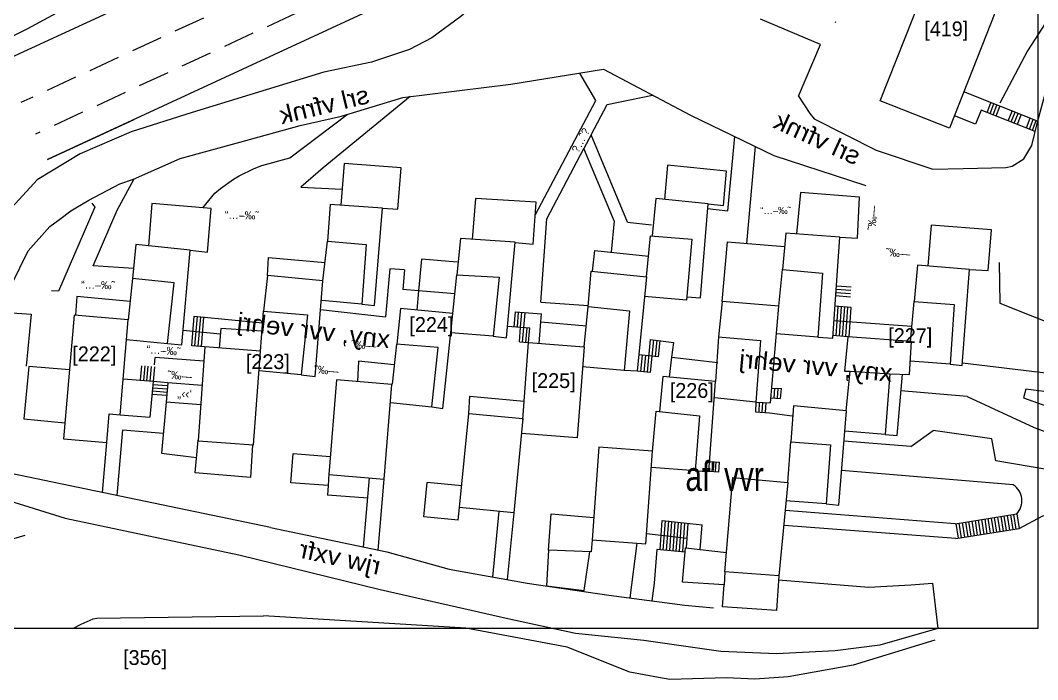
# Model space of a CAD drawing. Header units: millimetres. Extents: x 206768 to 208678, y 737854 to 739416.
# Drawn here: x 207332.8 to 207436, y 738303 to 738369.9 of the extents above; entities that cross this region are included whole.
import ezdxf
from ezdxf.enums import TextEntityAlignment as Align

# ---------------------------------------------------------------- set-up
doc = ezdxf.new("R2010")
doc.units = ezdxf.units.MM
doc.header["$LTSCALE"] = 0.5
doc.linetypes.add('DOT', pattern=[6.35, 0, -6.35])
doc.linetypes.add('HIDDEN', pattern=[9.525, 6.35, -3.175])
doc.layers.get('0').update_dxf_attribs({"color": 2})
for name, color, linetype in [('1BATIM', 6, 'Continuous'), ('1GADA', 14, 'Continuous'), ('1MADREGOT', 60, 'Continuous'), ('1nahal', 40, 'HIDDEN'), ('A-BETON', 213, 'DOT'), ('F-KIR-TOMECH', 140, 'Continuous'), ('H-HOUSE', 6, 'Continuous'), ('H-SCHACHA', 6, 'Continuous'), ('H-ZIBUR', 6, 'Continuous'), ('MISPAR', 1, 'Continuous'), ('TEXT', 7, 'Continuous'), ('TR_ANOT_L', 7, 'Continuous')]:
    doc.layers.add(name, color=color, linetype=linetype)
for name, color, linetype, lineweight in [('1COVER', 7, 'Continuous', 25), ('1DIRT-ROAD', 30, 'HIDDEN', 25), ('1KAV-ASFLT', 7, 'Continuous', 25), ('1PRAT', 12, 'Continuous', 25), ('A-NOTE', 82, 'Continuous', 9), ('R-E-SAFA', 7, 'Continuous', 25), ('R-MER', 7, 'Continuous', 25), ('rehovot', 7, 'Continuous', 40)]:
    doc.layers.add(name, color=color, linetype=linetype, lineweight=lineweight)
doc.layers.add('help', color=2, linetype='Continuous', lineweight=9, plot=False)
doc.styles.add('NR1', font='narkism$.shx')
doc.styles.add('REHOV-BIG', font='gil1.shx', dxfattribs={"height": 1.8})
doc.styles.add('TRHEBTXT', font='hebtxt')

# ---------------------------------------------------------------- blocks, each defined once
blk = doc.blocks.new('ANOT0')
at = {"style": 'TRHEBTXT', "flags": 8}
blk.add_attdef('TEXT', text='', height=1.6, dxfattribs=at).set_placement((0, -1.16), align=Align.TOP_CENTER)
blk = doc.blocks.new('ANOT10')
at = {"style": 'TRHEBTXT', "flags": 8}
blk.add_attdef('TEXT', text='', height=1.6, dxfattribs=at).set_placement((0, -1.16), align=Align.TOP_CENTER)
blk = doc.blocks.new('ANOT200')
at = {"style": 'TRHEBTXT', "flags": 8}
blk.add_attdef('TEXT', text='', height=1.8, dxfattribs=at).set_placement((0, 0), align=Align.MIDDLE_CENTER)
blk = doc.blocks.new('TR_LOT')
at = {"flags": 8}
blk.add_attdef('LOT', text='', height=3, dxfattribs=at).set_placement((0, 0), align=Align.MIDDLE_CENTER)

msp = doc.modelspace()

# ---------------------------------------------------------------- linework, layer by layer
at = {"layer": '1BATIM'}
for p, q in [((207347.73, 738333.13), (207347.55, 738331.14)), ((207351.22, 738332.86), (207347.73, 738333.13))]:
    msp.add_line(p, q, dxfattribs=at)
at = {"layer": '1COVER'}
for p, q in [((207385.03, 738350.17), (207391.15, 738361.75)), ((207435.95, 738359.64), (207428.45, 738362.61)), ((207390.65, 738358.25), (207392.28, 738361.33)), ((207430.21, 738360.78), (207429.64, 738359.34)), ((207435.7, 738358.61), (207430.21, 738360.78)), ((207429.64, 738359.34), (207427.5, 738360.19)), ((207390.65, 738358.25), (207389.93, 738356.87)), ((207394.35, 738349.4), (207390.65, 738358.25)), ((207404.53, 738350.54), (207405.22, 738358.09)), ((207386.17, 738349.76), (207389.93, 738356.87)), ((207392.99, 738349.54), (207389.93, 738356.87)), ((207406.47, 738347.24), (207407.33, 738357.07)), ((207402.48, 738350.78), (207404.53, 738350.54)), ((207385.57, 738341.31), (207386.17, 738349.76)), ((207392.99, 738349.54), (207392.68, 738346.35)), ((207394.35, 738349.4), (207396.8, 738349.15)), ((207373.44, 738345.64), (207373.16, 738342.45)), ((207377.08, 738345.34), (207373.44, 738345.64)), ((207370.24, 738344.69), (207369.82, 738339.82)), ((207371.74, 738344.57), (207370.24, 738344.69)), ((207371.74, 738344.57), (207371.57, 738342.58)), ((207373.16, 738342.45), (207371.57, 738342.58)), ((207385.57, 738341.31), (207390.37, 738340.96)), ((207363.22, 738340.54), (207369.82, 738339.82)), ((207346.39, 738334.94), (207346.45, 738335.7)), ((207351.39, 738335.32), (207346.45, 738335.7)), ((207346.23, 738333.25), (207343.2, 738333.48)), ((207346.23, 738333.25), (207345.9, 738329.62)), ((207428.79, 738331.72), (207422.08, 738332.3)), ((207342.89, 738329.88), (207345.9, 738329.62)), ((207342.59, 738321.68), (207343.15, 738328.35)), ((207343.15, 738328.35), (207347.27, 738328)), ((207423.08, 738326.65), (207425.36, 738328.27)), ((207341.11, 738321.99), (207341.54, 738327.07)), ((207423.08, 738326.65), (207416.3, 738327.21)), ((207367.59, 738316.47), (207368.17, 738323.49)), ((207433.49, 738322.77), (207416.05, 738324.22)), ((207363.99, 738322.71), (207363.92, 738321.72)), ((207369.07, 738316.16), (207369.66, 738323.36)), ((207373.7, 738319.54), (207374.04, 738323.02)), ((207377.53, 738322.68), (207374.04, 738323.02)), ((207368, 738321.42), (207363.92, 738321.72)), ((207377.19, 738319.19), (207377.31, 738320.49)), ((207377.19, 738319.19), (207373.7, 738319.54)), ((207381.31, 738320.1), (207380.66, 738313.42)), ((207382.81, 738319.95), (207382.14, 738313.16)), ((207427.59, 738318.83), (207410.35, 738320.16)), ((207427.65, 738317.32), (207410.23, 738318.66)), ((207397.06, 738312.79), (207396.82, 738311.02))]:
    msp.add_line(p, q, dxfattribs=at)
msp.add_arc((207432.4, 738321.15), 1.95, 317.0967, 56.2675, dxfattribs=at)
at = {"layer": '1DIRT-ROAD'}
msp.add_lwpolyline([(207331.18, 738317.07), (207333.26, 738317.66)], dxfattribs=at)
at = {"layer": '1GADA'}
for points in [[(207330.91, 738365.71), (207357.14, 738377.8), (207375.74, 738389.54), (207381.24, 738392.17), (207411.95, 738426.47), (207420.85, 738435.74)], [(207429.35, 738433.14), (207416.82, 738418.57), (207384.16, 738379.65), (207378.72, 738375.78), (207335.51, 738355.75), (207344.32, 738359.82)]]:
    msp.add_lwpolyline(points, dxfattribs=at)
at = {"layer": '1KAV-ASFLT'}
for p, q in [((207413.91, 738367.42), (207407.84, 738369.98)), ((207411.69, 738362.17), (207413.91, 738367.42)), ((207361.14, 738359.21), (207365.34, 738360.15)), ((207355.02, 738357.52), (207361.14, 738359.21)), ((207348.97, 738355.87), (207355.02, 738357.52)), ((207344.23, 738353.78), (207348.97, 738355.87)), ((207342.86, 738353.31), (207344.23, 738353.78)), ((207339.7, 738351.64), (207342.86, 738353.31)), ((207338.41, 738350.85), (207339.7, 738351.64)), ((207336.76, 738349.72), (207337.89, 738350.54)), ((207337.89, 738350.54), (207338.41, 738350.85)), ((207335.76, 738348.96), (207336.76, 738349.72)), ((207333.55, 738346.51), (207335.76, 738348.96)), ((207331.82, 738343), (207333.55, 738346.51)), ((207358.13, 738318.46), (207331, 738324.08)), ((207425.27, 738312.79), (207425.83, 738308.21))]:
    msp.add_line(p, q, dxfattribs=at)
for points in [[(207380.03, 738372.81), (207379.38, 738371.95), (207377.45, 738370.26), (207374.5, 738368.09), (207372.25, 738366.92), (207368.37, 738365.63), (207363.55, 738364.6), (207350.19, 738360.53), (207344, 738358.56), (207338.85, 738356.35), (207334.49, 738353.7), (207329.68, 738348.5), (207328.15, 738346.47), (207327.45, 738345.16), (207326.39, 738341.85), (207325.38, 738337), (207324.6, 738325.83), (207324.22, 738323.24), (207328.93, 738321.98), (207337.31, 738319.41)], [(207411.69, 738362.17), (207412.86, 738360.42), (207413.3, 738359.9), (207419.58, 738356.72), (207425.32, 738354.78), (207428.39, 738354.84), (207432.71, 738354.94), (207433.35, 738355.08), (207434.55, 738355.82), (207435.37, 738357.17), (207435.92, 738359.55), (207436.82, 738362.8), (207437.86, 738367.06), (207437.66, 738371.78)], [(207365.35, 738360.15), (207371.55, 738362.05), (207382.5, 738363.41), (207391.92, 738364.91), (207400.75, 738360.25), (207409.2, 738356.17), (207418.53, 738353.11)], [(207432.04, 738345.32), (207432.1, 738341.21), (207441.9, 738337.32), (207450.64, 738333.86), (207450.48, 738332.53)], [(207450, 738330.51), (207434.75, 738332.49)], [(207431.71, 738325.22), (207431.71, 738325.22), (207431.32, 738327.43), (207425.36, 738328.27)], [(207337.31, 738319.41), (207354.92, 738315.66)], [(207358.13, 738318.46), (207369.94, 738315.98), (207376.25, 738314.21), (207384.16, 738312.8), (207392.46, 738311.6), (207400.15, 738310.57), (207403.06, 738310.3)], [(207425.83, 738308.21), (207425.82, 738308.2), (207425.83, 738308.21), (207419.93, 738306.52), (207415.42, 738305.93), (207409.45, 738305.63), (207403.82, 738305.86), (207396.02, 738306.99), (207389.09, 738307.71), (207382.2, 738309.17), (207369.25, 738312.11), (207354.93, 738315.65)], [(207409.67, 738313.14), (207418.83, 738312.39), (207423.09, 738312.65)], [(207423.09, 738312.65), (207425.27, 738312.79)], [(207338.08, 738308.19), (207338.08, 738308.19), (207338.94, 738308.65), (207340.14, 738309.17), (207340.54, 738309.26), (207357.44, 738309.48)], [(207425.52, 738307.02), (207417.23, 738304.48), (207410.65, 738303.32), (207407.28, 738303.06), (207404.39, 738303.19), (207398.63, 738303.02), (207397.48, 738303.24), (207394.59, 738303.77), (207388.22, 738306.33), (207377.96, 738308.25), (207357.44, 738309.48)]]:
    msp.add_lwpolyline(points, dxfattribs=at)
at = {"layer": '1MADREGOT'}
for p, q in [((207430.82, 738360.54), (207431.21, 738361.52)), ((207431.13, 738360.42), (207431.51, 738361.4)), ((207431.43, 738360.3), (207431.82, 738361.27)), ((207431.74, 738360.18), (207432.13, 738361.15)), ((207432.97, 738359.69), (207433.35, 738360.67)), ((207433.27, 738359.57), (207433.66, 738360.55)), ((207433.58, 738359.45), (207433.97, 738360.42)), ((207433.89, 738359.33), (207434.27, 738360.3)), ((207434.81, 738358.96), (207435.2, 738359.94)), ((207435.12, 738358.84), (207435.5, 738359.82)), ((207435.42, 738358.72), (207435.81, 738359.7)), ((207415.49, 738342.29), (207416.98, 738342.18)), ((207415.51, 738342.62), (207417.01, 738342.51)), ((207415.54, 738342.95), (207417.03, 738342.84)), ((207415.46, 738341.96), (207416.96, 738341.85)), ((207382.85, 738338.8), (207382.98, 738340.3)), ((207382.98, 738340.3), (207385.62, 738340.1)), ((207383.18, 738338.78), (207383.31, 738340.27)), ((207383.51, 738338.75), (207383.64, 738340.25)), ((207383.84, 738338.72), (207383.97, 738340.22)), ((207385.56, 738339.29), (207385.62, 738340.1)), ((207417.04, 738340.77), (207415.39, 738340.89)), ((207415.51, 738337.87), (207415.72, 738340.86)), ((207415.84, 738337.85), (207416.05, 738340.84)), ((207416.17, 738337.82), (207416.38, 738340.82)), ((207416.5, 738337.8), (207416.71, 738340.79)), ((207416.83, 738337.78), (207417.04, 738340.77)), ((207350.15, 738336.88), (207350.4, 738339.86)), ((207350.4, 738339.86), (207357.34, 738339.19)), ((207350.48, 738336.86), (207350.73, 738339.83)), ((207350.8, 738336.83), (207351.06, 738339.8)), ((207351.13, 738336.8), (207351.39, 738339.77)), ((207423.2, 738338.82), (207415.28, 738339.39)), ((207349.29, 738338.46), (207353.05, 738338.1)), ((207382.19, 738338.85), (207384.45, 738338.68)), ((207383.38, 738337.27), (207383.51, 738338.75)), ((207383.71, 738337.24), (207383.84, 738338.73)), ((207384.04, 738337.21), (207384.17, 738338.7)), ((207384.32, 738337.19), (207384.45, 738338.68)), ((207383.38, 738337.27), (207384.32, 738337.19)), ((207396.65, 738337.51), (207396.33, 738334.2)), ((207396.65, 738337.51), (207399.05, 738337.22)), ((207396.98, 738337.47), (207396.65, 738334.17)), ((207397.31, 738337.44), (207397.14, 738335.79)), ((207397.63, 738337.4), (207397.47, 738335.76)), ((207398.86, 738335.73), (207399.05, 738337.22)), ((207416.7, 738337.79), (207415.18, 738337.9)), ((207351.49, 738336.75), (207350.15, 738336.88)), ((207397.47, 738335.76), (207395.5, 738335.95)), ((207395.83, 738335.92), (207395.67, 738334.27)), ((207396.16, 738335.88), (207396, 738334.24)), ((207345.05, 738334.84), (207344.92, 738333.37)), ((207345.38, 738334.83), (207345.25, 738333.34)), ((207345.71, 738334.8), (207345.58, 738333.31)), ((207346.04, 738334.77), (207345.9, 738333.28)), ((207346.37, 738334.74), (207346.23, 738333.25)), ((207396.65, 738334.17), (207395.34, 738334.3)), ((207347.7, 738332.8), (207346.21, 738332.92)), ((207347.73, 738333.13), (207346.23, 738333.25)), ((207347.63, 738331.82), (207346.13, 738331.93)), ((207347.65, 738332.14), (207346.16, 738332.26)), ((207347.68, 738332.47), (207346.18, 738332.59)), ((207408.98, 738332.58), (207409.97, 738332.54)), ((207409.22, 738331.57), (207409.31, 738332.57)), ((207409.55, 738331.56), (207409.64, 738332.55)), ((207409.88, 738331.54), (207409.97, 738332.54)), ((207407.38, 738331.16), (207407.33, 738330.16)), ((207407.71, 738331.14), (207407.66, 738330.15)), ((207408.04, 738331.13), (207407.99, 738330.13)), ((207408.37, 738331.11), (207408.32, 738330.11)), ((207408.93, 738331.59), (207409.88, 738331.54)), ((207407.33, 738330.16), (207408.76, 738330.09)), ((207408.76, 738330.09), (207411.06, 738329.78)), ((207402.69, 738325.13), (207403.68, 738325.08)), ((207402.94, 738324.1), (207403.02, 738325.11)), ((207403.27, 738324.08), (207403.35, 738325.09)), ((207403.6, 738324.06), (207403.68, 738325.08)), ((207403.6, 738324.06), (207402.61, 738324.13)), ((207427.59, 738318.83), (207433.83, 738319.82)), ((207430.9, 738319.35), (207431.14, 738317.87)), ((207431.23, 738319.41), (207431.46, 738317.93)), ((207431.55, 738319.46), (207431.79, 738317.98)), ((207431.88, 738319.51), (207432.11, 738318.03)), ((207432.2, 738319.56), (207432.44, 738318.08)), ((207432.53, 738319.61), (207432.77, 738318.13)), ((207432.86, 738319.67), (207433.09, 738318.18)), ((207433.18, 738319.72), (207433.42, 738318.24)), ((207433.51, 738319.77), (207433.74, 738318.29)), ((207433.83, 738319.82), (207434.07, 738318.34)), ((207397.66, 738316.17), (207397.87, 738319.16)), ((207397.87, 738319.16), (207401.92, 738318.71)), ((207397.98, 738316.15), (207398.2, 738319.13)), ((207398.31, 738316.12), (207398.53, 738319.11)), ((207398.64, 738316.1), (207398.86, 738319.05)), ((207398.97, 738316.08), (207399.18, 738319.01)), ((207399.3, 738316.05), (207399.51, 738318.97)), ((207399.63, 738316.03), (207399.84, 738318.94)), ((207399.96, 738316.01), (207400.17, 738318.9)), ((207400.32, 738316.37), (207400.5, 738318.86)), ((207401.71, 738316.21), (207401.92, 738318.71)), ((207427.64, 738318.84), (207427.88, 738317.35)), ((207427.65, 738317.32), (207434.07, 738318.34)), ((207427.97, 738318.89), (207428.2, 738317.41)), ((207428.29, 738318.94), (207428.53, 738317.46)), ((207428.62, 738318.99), (207428.86, 738317.51)), ((207428.95, 738319.04), (207429.18, 738317.56)), ((207429.27, 738319.1), (207429.51, 738317.61)), ((207429.6, 738319.15), (207429.83, 738317.67)), ((207429.92, 738319.2), (207430.16, 738317.72)), ((207430.25, 738319.25), (207430.49, 738317.77)), ((207430.58, 738319.3), (207430.81, 738317.82)), ((207396.27, 738317.83), (207400.39, 738317.37))]:
    msp.add_line(p, q, dxfattribs=at)
at = {"layer": '1nahal'}
for p, q in [((207377.26, 738382.12), (207332.83, 738361.53)), ((207377.96, 738378.57), (207334.31, 738358.34))]:
    msp.add_line(p, q, dxfattribs=at)
at = {"layer": '1PRAT'}
for p, q in [((207391.15, 738361.75), (207389.5, 738364.52)), ((207392.28, 738361.33), (207396.9, 738362.28))]:
    msp.add_line(p, q, dxfattribs=at)
at = {"layer": 'A-BETON'}
msp.add_lwpolyline([(207419.68, 738380.25), (207415.51, 738369.66), (207413.94, 738370.18)], dxfattribs=at)
at = {"layer": 'F-KIR-TOMECH'}
msp.add_lwpolyline([(207400.19, 738315.96), (207397.31, 738316.2), (207397.06, 738312.79)], dxfattribs=at)
at = {"layer": 'H-HOUSE'}
for p, q in [((207365.6, 738355.36), (207365.29, 738351.13)), ((207371.4, 738354.91), (207365.6, 738355.36)), ((207371.07, 738350.72), (207371.4, 738354.91)), ((207398.4, 738355.19), (207398.09, 738351.72)), ((207404.4, 738354.59), (207398.4, 738355.19)), ((207404.08, 738351.09), (207404.4, 738354.59)), ((207411.89, 738352.41), (207411.48, 738348.21)), ((207417.87, 738351.95), (207411.89, 738352.41)), ((207378.93, 738351.79), (207378.61, 738347.66)), ((207385.09, 738351.42), (207378.93, 738351.79)), ((207384.79, 738347.18), (207385.09, 738351.42)), ((207397.23, 738351.8), (207396.86, 738348.02)), ((207402.54, 738351.28), (207397.23, 738351.8)), ((207417.67, 738347.77), (207417.87, 738351.95)), ((207346.12, 738351.3), (207345.75, 738347.01)), ((207352.12, 738350.78), (207346.12, 738351.3)), ((207351.76, 738346.38), (207352.12, 738350.78)), ((207364.18, 738351.21), (207363.92, 738347.48)), ((207369.5, 738350.81), (207364.18, 738351.21)), ((207368.69, 738340.95), (207369.5, 738350.81)), ((207369.5, 738350.81), (207371.07, 738350.72)), ((207401.74, 738341.72), (207402.54, 738351.28)), ((207402.54, 738351.28), (207404.08, 738351.09)), ((207410.42, 738348.29), (207410.07, 738344.6)), ((207415.88, 738347.89), (207410.42, 738348.29)), ((207425.16, 738349.11), (207424.81, 738344.94)), ((207431.26, 738348.62), (207425.16, 738349.11)), ((207430.92, 738344.5), (207431.26, 738348.62)), ((207363.46, 738343.46), (207363.92, 738347.48)), ((207363.92, 738347.48), (207367.83, 738347.13)), ((207377.41, 738347.74), (207377.03, 738344.07)), ((207382.94, 738347.38), (207377.41, 738347.74)), ((207382.09, 738337.68), (207382.94, 738347.38)), ((207382.94, 738347.33), (207384.79, 738347.18)), ((207396.28, 738343.87), (207396.68, 738348.03)), ((207396.68, 738348.03), (207400.87, 738347.7)), ((207400.87, 738347.7), (207400.34, 738341.51)), ((207415.16, 738337.64), (207415.88, 738347.89)), ((207415.88, 738347.89), (207417.67, 738347.77)), ((207344.49, 738347.14), (207344.13, 738343.7)), ((207349.99, 738346.57), (207344.49, 738347.14)), ((207349.16, 738336.97), (207349.99, 738346.57)), ((207349.99, 738346.57), (207351.76, 738346.38)), ((207367.83, 738347.13), (207367.4, 738341.09)), ((207390.36, 738340.86), (207390.65, 738344.44)), ((207390.65, 738344.44), (207396.28, 738343.87)), ((207409.7, 738340.9), (207410.07, 738344.6)), ((207410.07, 738344.6), (207414.13, 738344.24)), ((207414.13, 738344.24), (207413.64, 738337.75)), ((207423.75, 738345.06), (207423.43, 738341.37)), ((207429.03, 738344.6), (207423.75, 738345.06)), ((207428.31, 738334.89), (207429.03, 738344.6)), ((207429.03, 738344.6), (207430.92, 738344.5)), ((207344.13, 738343.7), (207343.72, 738339.5)), ((207348.36, 738343.25), (207344.13, 738343.7)), ((207347.71, 738337.11), (207348.36, 738343.25)), ((207357.83, 738343.99), (207357.43, 738340.39)), ((207363.46, 738343.47), (207357.83, 738343.99)), ((207362.68, 738333.76), (207363.46, 738343.47)), ((207376.65, 738340.13), (207377.03, 738344.07)), ((207377.03, 738344.07), (207381.34, 738343.84)), ((207381.34, 738343.84), (207380.73, 738337.85)), ((207396.28, 738343.87), (207395.34, 738334.3)), ((207367.4, 738341.09), (207363.34, 738341.48)), ((207367.41, 738341.09), (207368.69, 738340.95)), ((207400.34, 738341.51), (207396.08, 738341.86)), ((207400.37, 738341.85), (207401.74, 738341.72)), ((207403.94, 738341.36), (207403.59, 738337.77)), ((207409.7, 738340.9), (207403.94, 738341.36)), ((207423.07, 738337.3), (207423.43, 738341.37)), ((207423.43, 738341.37), (207427.49, 738341.07)), ((207427.49, 738341.07), (207427.08, 738335.01)), ((207338.22, 738339.99), (207337.16, 738327.44)), ((207343.71, 738339.52), (207338.22, 738339.99)), ((207357.12, 738336.34), (207357.43, 738340.39)), ((207357.43, 738340.39), (207361.89, 738340)), ((207361.89, 738340), (207361.26, 738333.92)), ((207371.31, 738340.67), (207370.94, 738337.05)), ((207376.64, 738340.13), (207371.31, 738340.67)), ((207375.62, 738330.53), (207376.64, 738340.13)), ((207389.96, 738336.78), (207390.36, 738340.86)), ((207390.36, 738340.86), (207394.55, 738340.43)), ((207394.55, 738340.43), (207394.02, 738334.38)), ((207408.85, 738331.09), (207409.7, 738340.9)), ((207342.89, 738329.88), (207343.71, 738339.52)), ((207380.73, 738337.85), (207376.43, 738338.18)), ((207413.64, 738337.75), (207409.46, 738338.08)), ((207343.54, 738337.51), (207347.71, 738337.11)), ((207347.71, 738337.11), (207349.16, 738336.97)), ((207370.93, 738337.05), (207370.47, 738332.98)), ((207375.15, 738336.69), (207370.93, 738337.05)), ((207380.74, 738337.84), (207382.09, 738337.68)), ((207383.72, 738329.41), (207384.32, 738337.19)), ((207384.32, 738337.19), (207389.96, 738336.78)), ((207403.59, 738337.77), (207403.29, 738333.24)), ((207403.59, 738337.77), (207407.85, 738337.41)), ((207407.85, 738337.41), (207407.38, 738331.16)), ((207413.64, 738337.75), (207415.16, 738337.64)), ((207416.7, 738337.79), (207416.36, 738334.29)), ((207423.17, 738337.32), (207416.7, 738337.79)), ((207422.95, 738333.95), (207423.17, 738337.32)), ((207351.49, 738336.75), (207350.8, 738327.24)), ((207357.12, 738336.34), (207351.49, 738336.75)), ((207356.43, 738326.83), (207357.12, 738336.34)), ((207374.51, 738330.67), (207375.15, 738336.69)), ((207389.96, 738336.78), (207389.24, 738327.54)), ((207427.08, 738335.01), (207423.04, 738335.32)), ((207427.08, 738335.01), (207428.31, 738334.89)), ((207333.63, 738334.76), (207333.12, 738329.45)), ((207337.75, 738334.42), (207333.63, 738334.76)), ((207361.26, 738333.92), (207356.97, 738334.33)), ((207361.26, 738333.92), (207362.68, 738333.76)), ((207394.02, 738334.38), (207389.8, 738334.75)), ((207395.34, 738334.3), (207394.02, 738334.38)), ((207416.36, 738334.29), (207416.92, 738334.29)), ((207416.54, 738330.28), (207416.92, 738334.29)), ((207416.92, 738334.29), (207420.95, 738334.02)), ((207420.95, 738334.02), (207420.47, 738327.87)), ((207420.95, 738334.02), (207422.95, 738333.95)), ((207421.69, 738327.76), (207422.23, 738333.98)), ((207364.84, 738333.41), (207364.05, 738323.83)), ((207370.45, 738332.95), (207364.84, 738333.41)), ((207369.66, 738323.36), (207370.45, 738332.95)), ((207397.95, 738333.76), (207397.58, 738330.2)), ((207403.29, 738333.24), (207397.95, 738333.76)), ((207402.61, 738324.13), (207403.29, 738333.24)), ((207347.55, 738331.14), (207347.07, 738325.99)), ((207351.06, 738330.87), (207347.55, 738331.14)), ((207370.3, 738331.11), (207374.51, 738330.67)), ((207407.38, 738331.16), (207403.17, 738331.6)), ((207407.38, 738331.16), (207408.85, 738331.09)), ((207411.2, 738330.77), (207410.93, 738327.14)), ((207416.55, 738330.27), (207411.2, 738330.77)), ((207341.54, 738327.07), (207341.78, 738329.97)), ((207341.78, 738329.97), (207342.89, 738329.88)), ((207374.52, 738330.67), (207375.62, 738330.53)), ((207377.31, 738320.49), (207378.24, 738330.02)), ((207378.24, 738330.02), (207383.74, 738329.49)), ((207396.87, 738326.14), (207397.27, 738330.24)), ((207397.27, 738330.24), (207401.64, 738329.77)), ((207401.64, 738329.77), (207401.2, 738324.2)), ((207415.77, 738320.72), (207416.55, 738330.27)), ((207333.12, 738329.45), (207337.29, 738329.05)), ((207383.74, 738329.49), (207382.81, 738319.95)), ((207389.24, 738327.54), (207383.59, 738327.98)), ((207420.47, 738327.87), (207416.38, 738328.21)), ((207420.47, 738327.87), (207421.69, 738327.76)), ((207337.16, 738327.44), (207341.54, 738327.07)), ((207350.49, 738324), (207350.8, 738327.29)), ((207350.8, 738327.24), (207356.43, 738326.83)), ((207356.32, 738326.83), (207356.11, 738323.52)), ((207391.44, 738326.59), (207390.77, 738317.18)), ((207396.87, 738326.2), (207391.44, 738326.59)), ((207410.6, 738323.01), (207410.93, 738327.14)), ((207410.93, 738327.14), (207414.95, 738326.84)), ((207414.95, 738326.84), (207414.5, 738320.84)), ((207347.07, 738325.99), (207350.64, 738325.56)), ((207360.21, 738322.99), (207360.45, 738325.96)), ((207360.45, 738325.96), (207364.2, 738325.63)), ((207396.2, 738316.79), (207396.87, 738326.2)), ((207401.2, 738324.2), (207396.77, 738324.53)), ((207356.11, 738323.52), (207350.49, 738324)), ((207364.06, 738323.92), (207363.99, 738322.71)), ((207364.05, 738323.83), (207369.66, 738323.36)), ((207401.2, 738324.2), (207402.61, 738324.13)), ((207404.22, 738313.94), (207405.02, 738323.51)), ((207405.02, 738323.51), (207410.6, 738323.01)), ((207363.99, 738322.71), (207360.21, 738322.99)), ((207410.6, 738323.01), (207409.7, 738313.55)), ((207382.81, 738319.95), (207377.31, 738320.49)), ((207414.5, 738320.84), (207410.42, 738321.15)), ((207414.5, 738320.84), (207415.77, 738320.72)), ((207386.35, 738316.16), (207386.62, 738319.82)), ((207386.62, 738319.82), (207390.93, 738319.47)), ((207390.77, 738317.18), (207390.68, 738315.99)), ((207390.77, 738317.18), (207396.2, 738316.79)), ((207399.93, 738312.92), (207400.22, 738316.38)), ((207400.22, 738316.38), (207404.39, 738315.92)), ((207390.68, 738315.99), (207386.35, 738316.16)), ((207404.22, 738313.94), (207404.16, 738312.64)), ((207409.7, 738313.55), (207404.22, 738313.94)), ((207404.16, 738312.64), (207399.93, 738312.92))]:
    msp.add_line(p, q, dxfattribs=at)
at = {"layer": 'H-SCHACHA'}
for p, q in [((207403.95, 738341.36), (207404.48, 738347.4)), ((207404.48, 738347.4), (207410.29, 738346.95)), ((207390.79, 738344.43), (207391.03, 738346.52)), ((207391.03, 738346.52), (207396.48, 738345.97)), ((207373.16, 738342.45), (207372.99, 738340.5)), ((207376.82, 738342.15), (207373.16, 738342.45)), ((207385.39, 738337.11), (207385.56, 738339.29)), ((207385.56, 738339.29), (207390.2, 738338.9)), ((207353.09, 738338.64), (207352.95, 738336.64)), ((207357.27, 738338.34), (207353.09, 738338.64)), ((207367.08, 738335.3), (207366.98, 738333.24)), ((207370.69, 738334.94), (207367.08, 738335.3)), ((207398.61, 738333.7), (207398.86, 738335.73)), ((207398.86, 738335.73), (207403.5, 738335.17))]:
    msp.add_line(p, q, dxfattribs=at)
for points in [[(207357.84, 738343.99), (207357.95, 738345.81), (207363.67, 738345.31)], [(207343.9, 738341.36), (207338.51, 738341.86), (207338.37, 738339.97)], [(207378.24, 738330.02), (207378.37, 738331.77), (207383.86, 738331.26)], [(207386.35, 738316.16), (207386.13, 738312.53), (207389.95, 738312.05), (207390.54, 738315.99)], [(207409.7, 738313.55), (207409.45, 738310.02), (207403.99, 738310.39), (207404.16, 738312.64)]]:
    msp.add_lwpolyline(points, dxfattribs=at)
at = {"layer": 'H-ZIBUR'}
for p, q in [((207419.98, 738361.71), (207425.11, 738374.68)), ((207432.13, 738371.9), (207427, 738358.93)), ((207427, 738358.93), (207419.98, 738361.71))]:
    msp.add_line(p, q, dxfattribs=at)
at = {"layer": 'help', "elevation": 8.36}
msp.add_lwpolyline([(207237.51, 738588.88), (207435.96, 738588.88), (207435.96, 738308.21), (207237.51, 738308.21)], close=True, dxfattribs=at)
at = {"layer": 'R-E-SAFA'}
msp.add_lwpolyline([(207375.8, 738390.41), (207374.55, 738390.64), (207372.46, 738390.01), (207370.52, 738388.63), (207367.36, 738386.29), (207364.89, 738384.72), (207361.66, 738382.79), (207358.65, 738381.47), (207355.2, 738380.51), (207351.58, 738379.23), (207348.3, 738377.48), (207344.94, 738375.13), (207339.02, 738372.03), (207333.43, 738368.98), (207329.72, 738367.11)], dxfattribs=at)
at = {"layer": 'R-MER'}
for points in [[(207432.17, 738377.01), (207438.57, 738374.43), (207437.1, 738370.14), (207434.91, 738366.78)], [(207434.91, 738366.78), (207432.1, 738361.49)], [(207372.3, 738362.14), (207363.48, 738354.9), (207361.21, 738352.95), (207365.41, 738352.75)], [(207351.29, 738350.85), (207352.51, 738352.36), (207353.08, 738352.83), (207354.38, 738353.77), (207354.97, 738354.12), (207356.47, 738354.84), (207357.27, 738355.16), (207360.11, 738355.92), (207365.92, 738360.32)], [(207344.24, 738344.72), (207340.15, 738344.99), (207342.59, 738350.63), (207344.3, 738353.81)], [(207340.01, 738351.35), (207340.31, 738350.92), (207336.64, 738342.41), (207335.92, 738342.45)], [(207331.45, 738340.26), (207333.86, 738340.07), (207333.37, 738334.8)], [(207450.48, 738332.53), (207450.48, 738332.53), (207437.05, 738334.07), (207428.33, 738335.12)], [(207434.75, 738332.49), (207434.75, 738332.49), (207434.53, 738331.6), (207438.78, 738330.09), (207443.5, 738327.82), (207446.96, 738325.68), (207448.05, 738324.83), (207448.86, 738323.79), (207449.74, 738322.66), (207450, 738322.16)], [(207428.79, 738331.72), (207435.61, 738328.59), (207439.58, 738327.1), (207442.68, 738325.65), (207443.36, 738325.13), (207443.83, 738324.56), (207443.87, 738324.09), (207443.47, 738323.56), (207440.45, 738323.73), (207431.71, 738325.22)], [(207434.07, 738318.34), (207436.48, 738319.64), (207436.84, 738319.74), (207437.47, 738319.97), (207439.19, 738320.34), (207441.69, 738320.33), (207442.74, 738320.12), (207444.1, 738319.74), (207447.53, 738318.54), (207448.76, 738317.98), (207450, 738317.75)], [(207395.28, 738316.85), (207394.6, 738311.31)]]:
    msp.add_lwpolyline(points, dxfattribs=at)

# ---------------------------------------------------------------- block references
at = {"layer": 'MISPAR'}
ref = msp.add_blockref('TR_LOT', (207427.95, 738368.7), dxfattribs=dict(at, xscale=0.5, yscale=0.5, zscale=0.5))
ref.add_attrib('LOT', '[419]', dxfattribs={"layer": '0', "height": 1.5, "flags": 8}).set_placement((207426.68, 738369.01), align=Align.MIDDLE_CENTER)
ref = msp.add_blockref('TR_LOT', (207373.22, 738334.6), dxfattribs=dict(at, xscale=0.5, yscale=0.5, zscale=0.5))
ref.add_attrib('LOT', '[224]', dxfattribs={"layer": '0', "height": 1.5, "flags": 8}).set_placement((207374.46, 738339.03), align=Align.MIDDLE_CENTER)
ref = msp.add_blockref('TR_LOT', (207421.57, 738333.52), dxfattribs=dict(at, xscale=0.5, yscale=0.5, zscale=0.5))
ref.add_attrib('LOT', '[227]', dxfattribs={"layer": '0', "height": 1.5, "flags": 8}).set_placement((207423.03, 738337.9), align=Align.MIDDLE_CENTER)
at = {"layer": 'MISPAR', "xscale": 0.5, "yscale": 0.5, "zscale": 0.5}
for p, values in [((207340.27, 738336.06), {'LOT': '[222]'}), ((207386.86, 738333.34), {'LOT': '[225]'}), ((207345.42, 738305.26), {'LOT': '[356]'})]:
    msp.add_blockref('TR_LOT', p, dxfattribs=at).add_auto_attribs(values)
at = {"layer": 'MISPAR'}
ref = msp.add_blockref('TR_LOT', (207354.33, 738332.71), dxfattribs=dict(at, xscale=0.5, yscale=0.5, zscale=0.5))
ref.add_attrib('LOT', '[223]', dxfattribs={"layer": '0', "height": 1.5, "flags": 8}).set_placement((207357.87, 738335.26), align=Align.MIDDLE_CENTER)
ref = msp.add_blockref('TR_LOT', (207400.71, 738331.03), dxfattribs=dict(at, xscale=0.5, yscale=0.5, zscale=0.5))
ref.add_attrib('LOT', '[226]', dxfattribs={"layer": '0', "height": 1.5, "flags": 8}).set_placement((207400.87, 738332.34), align=Align.MIDDLE_CENTER)
at = {"layer": 'TEXT'}
ref = msp.add_blockref('ANOT0', (207389.1, 738355.31), dxfattribs=dict(at, xscale=0.5000000000482466, yscale=0.5, zscale=0.5, rotation=62.17731338586079))
ref.add_attrib('TEXT', '\x8f…ˆ\x81', dxfattribs={"layer": '0', "height": 0.8, "rotation": 62.1773, "style": 'TRHEBTXT', "flags": 8}).set_placement((207389.25, 738357.89), align=Align.TOP_CENTER)
ref = msp.add_blockref('ANOT0', (207352.9, 738351.38), dxfattribs=dict(at, xscale=0.5, yscale=0.5, zscale=0.5))
ref.add_attrib('TEXT', '“…–‰˜', dxfattribs={"layer": '0', "height": 0.8, "rotation": 358.6263, "style": 'TRHEBTXT', "flags": 8}).set_placement((207355.24, 738350.52), align=Align.TOP_CENTER)
ref = msp.add_blockref('ANOT10', (207417.92, 738350.67), dxfattribs=dict(at, xscale=0.5000000000054, yscale=0.5, zscale=0.5, rotation=355.4074131868173))
ref.add_attrib('TEXT', '˜‰—', dxfattribs={"layer": '0', "height": 0.8, "rotation": 85.2166, "style": 'TRHEBTXT', "flags": 8}).set_placement((207418.81, 738349.88), align=Align.TOP_CENTER)
ref = msp.add_blockref('ANOT10', (207421.09, 738347.03), dxfattribs=dict(at, xscale=0.5000000000054, yscale=0.5, zscale=0.5, rotation=355.4074131868173))
ref.add_attrib('TEXT', '˜‰—', dxfattribs={"layer": '0', "height": 0.8, "rotation": 355.4074, "style": 'TRHEBTXT', "flags": 8}).set_placement((207421.83, 738346.67), align=Align.TOP_CENTER)
ref = msp.add_blockref('ANOT0', (207337.15, 738343.89), dxfattribs=dict(at, xscale=0.5, yscale=0.5, zscale=0.5))
ref.add_attrib('TEXT', '“…–‰˜', dxfattribs={"layer": '0', "height": 0.8, "rotation": 358.6263, "style": 'TRHEBTXT', "flags": 8}).set_placement((207340.66, 738343.44), align=Align.TOP_CENTER)
ref = msp.add_blockref('ANOT0', (207343.12, 738337.34), dxfattribs=dict(at, xscale=0.5, yscale=0.5, zscale=0.5))
ref.add_attrib('TEXT', '“…–‰˜', dxfattribs={"layer": '0', "height": 0.8, "rotation": 355.8491, "style": 'TRHEBTXT', "flags": 8}).set_placement((207347.32, 738336.8), align=Align.TOP_CENTER)
ref = msp.add_blockref('ANOT10', (207367.69, 738336.91), dxfattribs=dict(at, xscale=0.5000000000054, yscale=0.5, zscale=0.5, rotation=355.4074131868173))
ref.add_attrib('TEXT', '˜‰—', dxfattribs={"layer": '0', "height": 0.8, "rotation": 355.4074, "style": 'TRHEBTXT', "flags": 8}).set_placement((207367.63, 738337.35), align=Align.TOP_CENTER)
ref = msp.add_blockref('ANOT10', (207363.86, 738334.6), dxfattribs=dict(at, xscale=0.5000000000054, yscale=0.5, zscale=0.5, rotation=355.4074131868173))
ref.add_attrib('TEXT', '˜‰—', dxfattribs={"layer": '0', "height": 0.8, "rotation": 355.4074, "style": 'TRHEBTXT', "flags": 8}).set_placement((207363.86, 738334.79), align=Align.TOP_CENTER)
ref = msp.add_blockref('ANOT10', (207351.13, 738332.38), dxfattribs=dict(at, xscale=0.5000000000054, yscale=0.5, zscale=0.5, rotation=355.4074131868173))
ref.add_attrib('TEXT', '˜‰—', dxfattribs={"layer": '0', "height": 0.8, "rotation": 355.4074, "style": 'TRHEBTXT', "flags": 8}).set_placement((207348.98, 738334.25), align=Align.TOP_CENTER)
ref = msp.add_blockref('ANOT200', (207349.33, 738333.01), dxfattribs=dict(at, xscale=0.499999999994806, yscale=0.5, zscale=0.5, rotation=355.5445673748671))
ref.add_attrib('TEXT', '„‹‹‘', dxfattribs={"layer": '0', "height": 0.9, "rotation": 355.5446, "style": 'TRHEBTXT', "flags": 8}).set_placement((207349.44, 738332.03), align=Align.MIDDLE_CENTER)
at = {"layer": 'TR_ANOT_L'}
ref = msp.add_blockref('ANOT0', (207408.74, 738351.05), dxfattribs=dict(at, xscale=0.4500000000116415, yscale=0.4499999999534339, zscale=0.45))
ref.add_attrib('TEXT', '“…–‰˜', dxfattribs={"layer": '0', "height": 0.72, "style": 'TRHEBTXT', "flags": 8}).set_placement((207409.36, 738350.96), align=Align.TOP_CENTER)

# ---------------------------------------------------------------- texts
at = {"layer": 'A-NOTE', "style": 'NR1', "width": 0.75}
msp.add_text("af' vvr", height=3, dxfattribs=at).set_placement((207400.23, 738322.16))
at = {"layer": 'rehovot', "ltscale": 2, "style": 'REHOV-BIG', "text_generation_flag": 2, "width": 1.1}
for s, rotation, p in [('srl vfrnk', 733.581, (207368.3, 738361.51)), ('srl vfrnk', 695.3606, (207417.45, 738355.16)), ('xny, vvr vehrj', 1073.2602, (207370.15, 738336.63)), ('xny, vvr vehrj', 1074.6241, (207421.13, 738333.21)), ('rjw vxfr', 347.6507, (207369.08, 738313.64))]:
    msp.add_text(s, height=1.8, rotation=rotation, dxfattribs=at).set_placement(p)

doc.saveas('drawing.dxf')
